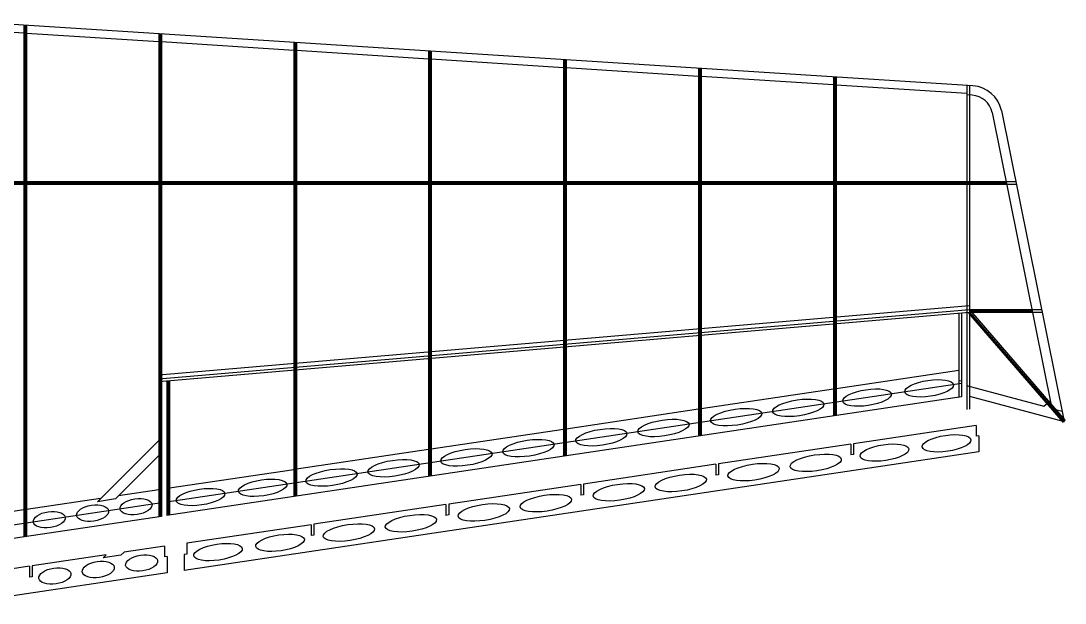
# Model space of a CAD drawing. Header units: millimetres. Extents: x 387 to 11444, y 601 to 6721.
# Drawn here: x 3720 to 4494, y 5631 to 6063 of the extents above; entities that cross this region are included whole.
import ezdxf

# ---------------------------------------------------------------- set-up
doc = ezdxf.new("R2010")
doc.units = ezdxf.units.MM
doc.layers.add('1', color=115, linetype='Continuous', plot=False)
for name, color, linetype in [('1mm轻木', 3, 'Continuous'), ('2mm轻木', 150, 'Continuous'), ('3mm轻木', 1, 'Continuous'), ('tan', 6, 'Continuous')]:
    doc.layers.add(name, color=color, linetype=linetype)

msp = doc.modelspace()

# ---------------------------------------------------------------- linework, layer by layer
for p, q in [((4417.144, 5794.196), (3828.144, 5706.238)), ((3824.144, 5705.641), (3673.144, 5683.092))]:
    msp.add_line(p, q)
at = {"layer": '1'}
for p, q in [((4439.769, 5995.149), (4484.048, 5775.72)), ((4446.63, 5996.534), (4493.144, 5766.036)), ((4423.144, 5943.092), (4450.274, 5943.092)), ((4422.387, 5846.438), (4492.387, 5765.383)), ((4423.144, 5847.092), (4493.144, 5766.036)), ((4423.9, 5847.745), (4493.9, 5766.69)), ((4420.849, 5792.655), (4478.226, 5777.281)), ((4423.144, 5784.793), (4493.144, 5766.036)), ((4478.226, 5777.281), (4482.916, 5781.331)), ((4484.048, 5775.72), (4491.598, 5773.698))]:
    msp.add_line(p, q, dxfattribs=at)
for radius in [23, 16]:
    msp.add_arc((4424.085, 5991.984), radius, 11.408838, 86.338064, dxfattribs=at)
at = {"layer": '1mm轻木'}
for p, q in [((4425.554, 6014.937), (3673.144, 6063.092)), ((3722.144, 6053.956), (3675.144, 6056.964)), ((3724.144, 6055.828), (3722.144, 6055.956)), ((3822.144, 6047.556), (3724.144, 6053.828)), ((3824.144, 6049.428), (3822.144, 6049.556)), ((3922.144, 6041.156), (3824.144, 6047.428)), ((3924.144, 6043.028), (3922.144, 6043.156)), ((4022.144, 6034.756), (3924.144, 6041.028)), ((4024.144, 6036.628), (4022.144, 6036.756)), ((4122.144, 6028.356), (4024.144, 6034.628)), ((4124.144, 6030.228), (4122.144, 6030.356)), ((4222.144, 6021.956), (4124.144, 6028.228)), ((4224.144, 6023.828), (4222.144, 6023.956)), ((4322.144, 6015.556), (4224.144, 6021.828)), ((4324.144, 6017.428), (4322.144, 6017.556)), ((4421.144, 6009.22), (4324.144, 6015.428)), ((4425.107, 6007.952), (4421.144, 6008.205))]:
    msp.add_line(p, q, dxfattribs=at)
at = {"layer": '2mm轻木'}
for p, q in [((3722.144, 6059.892), (3722.144, 5680.409)), ((3723.144, 6059.892), (3723.144, 5680.558)), ((3724.144, 6059.892), (3724.144, 5680.708)), ((3822.144, 6053.492), (3822.144, 5695.342)), ((3823.144, 6053.492), (3823.144, 5695.492)), ((3824.144, 6053.492), (3824.144, 5695.641)), ((3922.144, 6047.092), (3922.144, 5710.276)), ((3923.144, 6047.092), (3923.144, 5710.425)), ((3924.144, 6047.092), (3924.144, 5710.574)), ((4122.144, 6034.292), (4122.144, 5740.142)), ((4123.144, 6034.292), (4123.144, 5740.292)), ((4124.144, 6034.292), (4124.144, 5740.441)), ((4222.144, 6027.892), (4222.144, 5755.076)), ((4223.144, 6027.892), (4223.144, 5755.225)), ((4224.144, 6027.892), (4224.144, 5755.374)), ((4322.144, 6021.492), (4322.144, 5770.009)), ((4323.144, 6021.492), (4323.144, 5770.158)), ((4324.144, 6021.492), (4324.144, 5770.308)), ((4421.144, 6015.092), (4421.144, 5774.793)), ((4423.144, 6015.092), (4423.144, 5775.092)), ((4423.144, 5944.092), (4457.213, 5944.092)), ((4423.144, 5942.092), (4457.616, 5942.092)), ((3822.144, 5800.669), (4423.144, 5852.092)), ((3822.144, 5797.669), (4423.144, 5849.092)), ((3822.144, 5795.669), (4423.144, 5847.092)), ((4415.144, 5846.407), (4415.144, 5783.897)), ((4417.144, 5846.578), (4417.144, 5784.196)), ((4423.144, 5849.092), (4476.383, 5849.092)), ((4423.144, 5848.092), (4469.444, 5848.092)), ((4423.144, 5847.092), (4476.787, 5847.092)), ((4415.144, 5803.897), (4324.144, 5790.308)), ((3828.144, 5796.182), (3828.144, 5696.238)), ((3829.144, 5796.268), (3829.144, 5696.388)), ((3830.144, 5796.354), (3830.144, 5696.537)), ((4322.144, 5790.009), (4224.144, 5775.374)), ((4417.144, 5796.196), (4415.144, 5795.897)), ((4417.144, 5784.196), (3828.144, 5696.238)), ((4324.144, 5782.308), (4322.144, 5782.009)), ((4222.144, 5775.076), (4124.144, 5760.441)), ((4122.144, 5760.142), (4024.144, 5745.508)), ((4428.04, 5763.093), (4337.04, 5749.504)), ((4428.04, 5763.093), (4428.04, 5755.093)), ((3822.144, 5751.999), (3776.701, 5706.556)), ((4124.144, 5752.441), (4122.144, 5752.142)), ((4430.04, 5755.392), (4428.04, 5755.093)), ((4430.04, 5755.392), (4430.04, 5743.392)), ((4430.04, 5743.392), (3841.04, 5655.434)), ((4022.144, 5745.209), (3924.144, 5730.574)), ((4335.04, 5749.205), (4237.04, 5734.57)), ((4335.04, 5749.205), (4335.04, 5741.205)), ((4337.04, 5749.504), (4337.04, 5741.504)), ((3822.144, 5740.685), (3790, 5708.542)), ((4024.144, 5737.508), (4022.144, 5737.209)), ((4337.04, 5741.504), (4335.04, 5741.205)), ((3922.144, 5730.276), (3830.144, 5716.537)), ((4235.04, 5734.272), (4137.04, 5719.637)), ((4235.04, 5734.272), (4235.04, 5726.272)), ((4237.04, 5734.57), (4237.04, 5726.57)), ((3924.144, 5722.574), (3922.144, 5722.276)), ((4137.04, 5719.637), (4137.04, 5711.637)), ((4237.04, 5726.57), (4235.04, 5726.272)), ((3822.144, 5715.342), (3792.352, 5710.893)), ((4135.04, 5719.338), (4037.04, 5704.704)), ((4135.04, 5719.338), (4135.04, 5711.338)), ((3779.052, 5708.907), (3724.144, 5700.708)), ((3790, 5708.542), (3776.701, 5706.556)), ((3824.144, 5707.641), (3822.144, 5707.342)), ((3830.144, 5708.537), (3828.144, 5708.238)), ((4035.04, 5704.405), (3937.04, 5689.77)), ((4035.04, 5704.405), (4035.04, 5696.405)), ((4037.04, 5704.704), (4037.04, 5696.704)), ((4137.04, 5711.637), (4135.04, 5711.338)), ((3722.144, 5700.409), (3675.144, 5693.39)), ((4037.04, 5696.704), (4035.04, 5696.405)), ((3824.144, 5695.641), (3673.144, 5673.092)), ((3724.144, 5692.708), (3722.144, 5692.409)), ((3935.04, 5689.472), (3843.04, 5675.733)), ((3935.04, 5689.472), (3935.04, 5681.472)), ((3937.04, 5689.77), (3937.04, 5681.77)), ((3937.04, 5681.77), (3935.04, 5681.472)), ((3826.3, 5673.575), (3796.508, 5669.126)), ((3826.3, 5673.575), (3826.3, 5665.575)), ((3843.04, 5675.733), (3843.04, 5667.733)), ((3783.208, 5667.14), (3728.3, 5658.94)), ((3783.208, 5667.14), (3780.857, 5664.789)), ((3794.157, 5666.775), (3780.857, 5664.789)), ((3796.508, 5669.126), (3794.157, 5666.775)), ((3828.3, 5665.874), (3826.3, 5665.575)), ((3828.3, 5665.874), (3828.3, 5653.874)), ((3843.04, 5667.733), (3841.04, 5667.434)), ((3841.04, 5667.434), (3841.04, 5655.434)), ((3726.3, 5658.642), (3679.3, 5651.623)), ((3726.3, 5658.642), (3726.3, 5650.642)), ((3728.3, 5658.94), (3728.3, 5650.94)), ((3828.3, 5653.874), (3677.3, 5631.324)), ((3728.3, 5650.94), (3726.3, 5650.642))]:
    msp.add_line(p, q, dxfattribs=at)
for centre, major_axis, ratio in [((4393.144, 5790.612), (-18.011, -2.69), 0.3258632), ((4347.144, 5783.742), (-18.011, -2.69), 0.3258632), ((4296.144, 5776.126), (-19, -2.837), 0.3089008), ((4250.144, 5769.257), (-19, -2.837), 0.3089008), ((4196.144, 5761.193), (-19, -2.837), 0.3089008), ((4150.144, 5754.324), (-19, -2.837), 0.3089008), ((4096.144, 5746.26), (-19, -2.837), 0.3089008), ((4406.04, 5749.808), (-18.011, -2.69), 0.3258632), ((4050.144, 5739.39), (-19, -2.837), 0.3089008), ((4309.04, 5735.322), (-19, -2.837), 0.3089008), ((4360.04, 5742.938), (-18.011, -2.69), 0.3258632), ((3996.144, 5731.326), (-19, -2.837), 0.3089008), ((4263.04, 5728.453), (-19, -2.837), 0.3089008), ((3950.144, 5724.457), (-19, -2.837), 0.3089008), ((4209.04, 5720.389), (-19, -2.837), 0.3089008), ((3899.144, 5716.841), (-18.011, -2.69), 0.3258632), ((4163.04, 5713.52), (-19, -2.837), 0.3089008), ((3853.144, 5709.972), (-18.011, -2.69), 0.3258632), ((4109.04, 5705.456), (-19, -2.837), 0.3089008), ((3773.156, 5698.027), (-11.868, -1.772), 0.4945164), ((3805.287, 5702.825), (-11.856, -1.771), 0.4950154), ((4063.04, 5698.586), (-19, -2.837), 0.3089008), ((3741.012, 5693.227), (-11.868, -1.772), 0.4945164), ((4009.04, 5690.522), (-19, -2.837), 0.3089008), ((3963.04, 5683.653), (-19, -2.837), 0.3089008), ((3912.04, 5676.037), (-18.011, -2.69), 0.3258632), ((3866.04, 5669.168), (-18.011, -2.69), 0.3258632), ((3809.444, 5661.058), (-11.856, -1.771), 0.4950154), ((3745.169, 5651.459), (-11.868, -1.772), 0.4945164), ((3777.312, 5656.259), (-11.868, -1.772), 0.4945164)]:
    msp.add_ellipse(centre, major_axis=major_axis, ratio=ratio, dxfattribs=at)
at = {"layer": '3mm轻木'}
for p, q in [((4022.144, 6040.692), (4022.144, 5725.209)), ((4023.144, 6040.692), (4023.144, 5725.358)), ((4024.144, 6040.692), (4024.144, 5725.508))]:
    msp.add_line(p, q, dxfattribs=at)
at = {"layer": 'tan'}
for p, q in [((3673.144, 5944.092), (4423.144, 5944.092)), ((3673.144, 5944.092), (4423.144, 5944.092)), ((3673.144, 5943.092), (4423.144, 5943.092)), ((3673.144, 5942.092), (4423.144, 5942.092))]:
    msp.add_line(p, q, dxfattribs=at)

doc.saveas('drawing.dxf')
